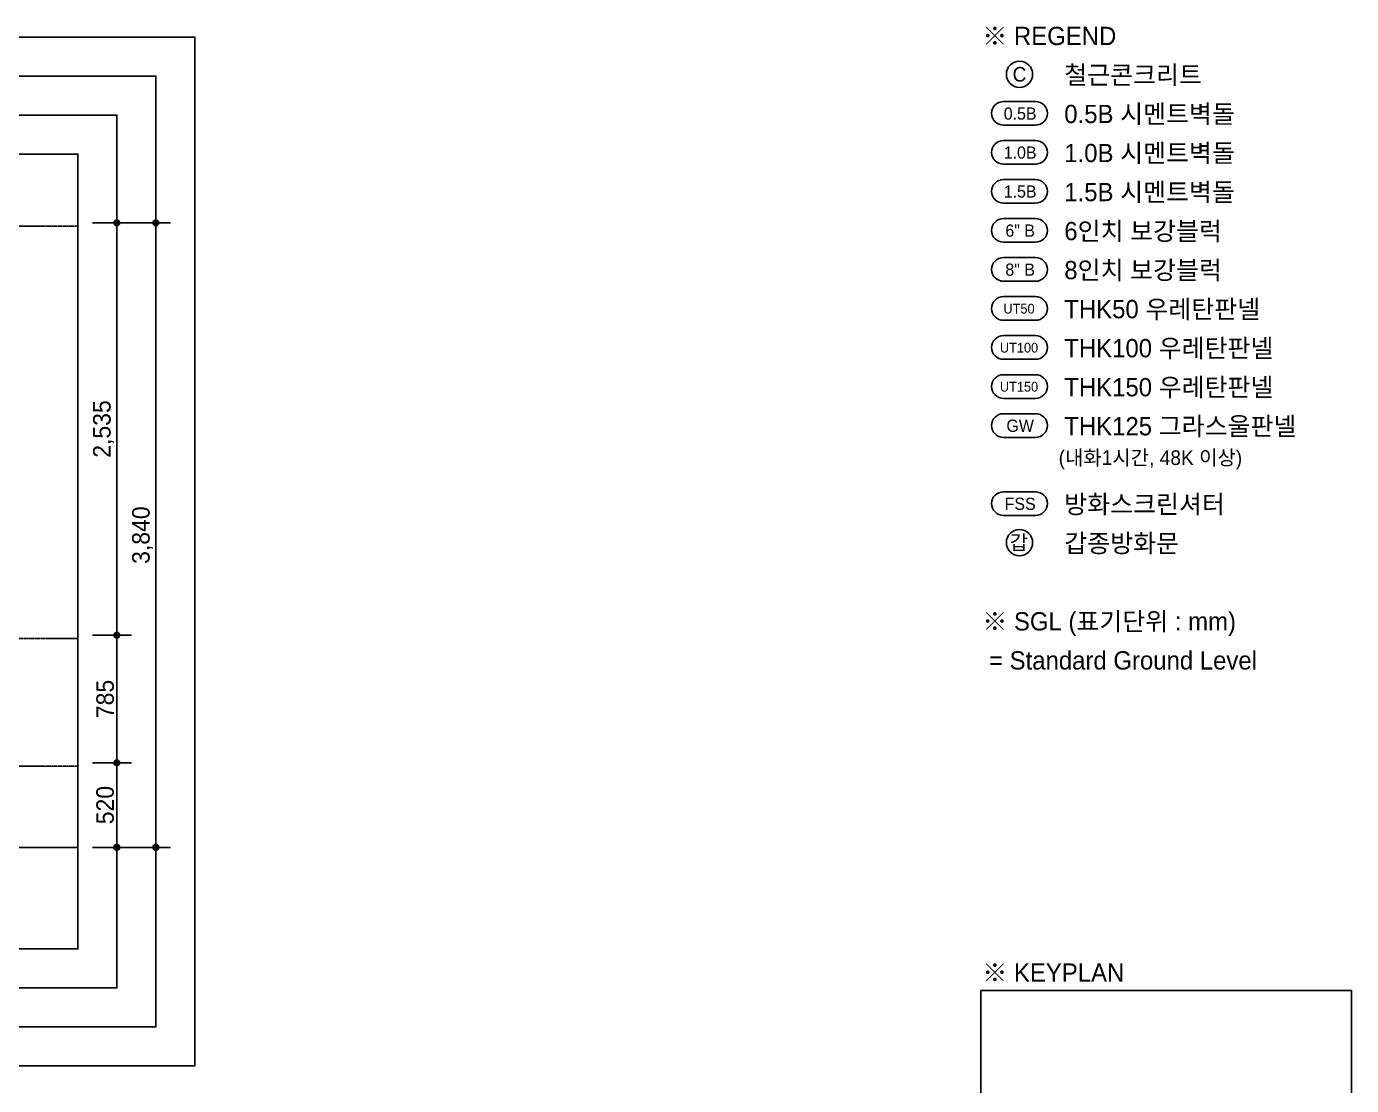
# Model space of a CAD drawing. Header units: millimetres. Extents: x 555 to 100215, y 750 to 17024.
# Drawn here: x 92064 to 100215, y 10067 to 16579 of the extents above; entities that cross this region are included whole.
import ezdxf
from ezdxf.enums import TextEntityAlignment as Align
from ezdxf.xclip import XClip

# ---------------------------------------------------------------- set-up
doc = ezdxf.new("R2010")
doc.units = ezdxf.units.MM
doc.header["$XCLIPFRAME"] = 2
doc.set_wipeout_variables(frame=1)
doc.linetypes.add('CEN', pattern=[35, 30, -2, 1, -2])
for name, color, linetype in [('$ZCDB_AUDIT_GENERATED_600D18', 7, 'Continuous'), ('4A.TEC CEN', 1, 'CEN'), ('4A.TEC CEN 보조1', 14, 'CEN'), ('4A.TEC TEXT', 7, 'Continuous'), ('4A.TEC TEXT 2', 3, 'Continuous'), ('4A.TEC 심볼', 7, 'Continuous')]:
    doc.layers.add(name, color=color, linetype=linetype)
doc.layers.add('DEFPOINT', color=135, linetype='Continuous', plot=False)
doc.styles.add('나눔고딕', font='')
doc.styles.add('돋움', font='')
doc.styles.get('나눔고딕').set_extended_font_data('Dotum')
doc.styles.get('돋움').set_extended_font_data('Dotum')
doc.dimstyles.new('DIM_600(외부치수)', dxfattribs={"dimscale": 400, "dimtxt": 3.3, "dimasz": 1, "dimexe": 2, "dimexo": 2, "dimgap": 1, "dimtad": 1, "dimdec": 0, "dimdsep": 46, "dimlunit": 6, "dimtxsty": '나눔고딕', "dimblk1": 'DIMDOT', "dimblk2": 'DIMDOT', "dimsah": 1, "dimcen": 2.5, "dimdle": 1.5, "dimclrd": 8, "dimclre": 8, "dimclrt": 3, "dimadec": 0, "dimazin": 0, "dimtfac": 1, "dimtdec": 0, "dimtix": 1, "dimtmove": 2, "dimatfit": 3, "dimldrblk": 'DIMDOT', "dimfxl": 1, "dimtvp": 1, "dimtolj": 1, "dimtzin": 0, "dimarcsym": 0})

# ---------------------------------------------------------------- blocks, each defined once
blk = doc.blocks.new('DIMDOT')
at = {"color": 0}
blk.add_line((-2, 0), (2, 0), dxfattribs=at)
for radius in [0.5, 0.25]:
    blk.add_circle((0, 0), radius, dxfattribs=at)
blk = doc.blocks.new('*D95')
at = {"layer": '$ZCDB_AUDIT_GENERATED_600D18', "color": 8, "lineweight": -2, "transparency": 16777216}
for p, q in [((92470.1, 15371.3), (92710.1, 15371.3)), ((92620.1, 12872.3), (92620.1, 15335.3)), ((92470.1, 12836.3), (92710.1, 12836.3))]:
    blk.add_line(p, q, dxfattribs=at)
at = {"layer": 'Defpoints', "color": 0, "transparency": 16777216}
for p in [(92380.1, 15371.3, -10.1), (92620.1, 15371.3), (92380.1, 12836.3, 1267.9)]:
    blk.add_point(p, dxfattribs=at)
at = {"layer": '$ZCDB_AUDIT_GENERATED_600D18', "color": 8, "lineweight": -2, "transparency": 16777216, "xscale": 36, "yscale": 36, "zscale": 36}
for p, rotation in [((92620.1, 15371.3), 90), ((92620.1, 12836.3), 270)]:
    blk.add_blockref('DIMDOT', p, dxfattribs=dict(at, rotation=rotation))
at = {"layer": '$ZCDB_AUDIT_GENERATED_600D18', "color": 3, "transparency": 16777216, "insert": (92537.7, 14103.8), "char_height": 108, "attachment_point": 5, "rotation": 90, "style": '나눔고딕'}
blk.add_mtext('\\A1;2,535', dxfattribs=at)
blk = doc.blocks.new('*D96')
at = {"layer": '$ZCDB_AUDIT_GENERATED_600D18', "color": 8, "lineweight": -2, "transparency": 16777216}
for p, q in [((92470.1, 15371.3), (92950.1, 15371.3)), ((92860.1, 11567.3), (92860.1, 15335.3)), ((92470.1, 11531.3), (92950.1, 11531.3))]:
    blk.add_line(p, q, dxfattribs=at)
at = {"layer": 'Defpoints', "color": 0, "transparency": 16777216}
for p in [(92380.1, 15371.3, 2213), (92860.1, 15371.3), (92380.1, 11531.3, 1267.9)]:
    blk.add_point(p, dxfattribs=at)
at = {"layer": '$ZCDB_AUDIT_GENERATED_600D18', "color": 8, "lineweight": -2, "transparency": 16777216, "xscale": 36, "yscale": 36, "zscale": 36}
for p, rotation in [((92860.1, 15371.3), 90), ((92860.1, 11531.3), 270)]:
    blk.add_blockref('DIMDOT', p, dxfattribs=dict(at, rotation=rotation))
at = {"layer": '$ZCDB_AUDIT_GENERATED_600D18', "color": 3, "transparency": 16777216, "insert": (92777.7, 13451.3), "char_height": 108, "attachment_point": 5, "rotation": 90, "style": '나눔고딕'}
blk.add_mtext('\\A1;3,840', dxfattribs=at)
blk = doc.blocks.new('*D97')
at = {"layer": '$ZCDB_AUDIT_GENERATED_600D18', "color": 8, "lineweight": -2, "transparency": 16777216}
for p, q in [((92470.1, 12051.3), (92710.1, 12051.3)), ((92620.1, 12015.3), (92620.1, 11567.3)), ((92470.1, 11531.3), (92710.1, 11531.3))]:
    blk.add_line(p, q, dxfattribs=at)
at = {"layer": 'Defpoints', "color": 0, "transparency": 16777216}
for p in [(92380.1, 12051.3, 1267.9), (92380.1, 11531.3), (92620.1, 11531.3)]:
    blk.add_point(p, dxfattribs=at)
at = {"layer": '$ZCDB_AUDIT_GENERATED_600D18', "color": 8, "lineweight": -2, "transparency": 16777216, "xscale": 36, "yscale": 36, "zscale": 36}
for p, rotation in [((92620.1, 12051.3), 90), ((92620.1, 11531.3), 270)]:
    blk.add_blockref('DIMDOT', p, dxfattribs=dict(at, rotation=rotation))
at = {"layer": '$ZCDB_AUDIT_GENERATED_600D18', "color": 3, "transparency": 16777216, "insert": (92548.1, 11791.3), "char_height": 108, "attachment_point": 5, "rotation": 90, "style": '나눔고딕'}
blk.add_mtext('\\A1;520', dxfattribs=at)
blk = doc.blocks.new('*D100')
at = {"layer": '$ZCDB_AUDIT_GENERATED_600D18', "color": 8, "lineweight": -2, "transparency": 16777216}
for p, q in [((92470.1, 12836.3), (92710.1, 12836.3)), ((92620.1, 12087.3), (92620.1, 12800.3)), ((92470.1, 12051.3), (92710.1, 12051.3))]:
    blk.add_line(p, q, dxfattribs=at)
at = {"layer": 'Defpoints', "color": 0, "transparency": 16777216}
for p in [(92380.1, 12836.3), (92620.1, 12836.3), (92380.1, 12051.3)]:
    blk.add_point(p, dxfattribs=at)
at = {"layer": '$ZCDB_AUDIT_GENERATED_600D18', "color": 8, "lineweight": -2, "transparency": 16777216, "xscale": 36, "yscale": 36, "zscale": 36}
for p, rotation in [((92620.1, 12836.3), 90), ((92620.1, 12051.3), 270)]:
    blk.add_blockref('DIMDOT', p, dxfattribs=dict(at, rotation=rotation))
at = {"layer": '$ZCDB_AUDIT_GENERATED_600D18', "color": 3, "transparency": 16777216, "insert": (92548.1, 12443.8), "char_height": 108, "attachment_point": 5, "rotation": 90, "style": '나눔고딕'}
blk.add_mtext('\\A1;785', dxfattribs=at)
blk = doc.blocks.new('dwgFD3B')
at = {"layer": '4A.TEC CEN', "color": 250, "ltscale": 500}
blk.add_line((49194.51, -169936.83, -3333.33), (358000, -169936.83, -3333.33), dxfattribs=at)

msp = doc.modelspace()

# ---------------------------------------------------------------- linework, layer by layer
at = {"layer": '4A.TEC CEN 보조1'}
for p, q in [((81649.96, 15351.33, -34510), (92380.23, 15351.33, -34510)), ((90785.87, 12816.33, -34510), (92380.14, 12816.33, -34510)), ((81649.96, 12031.33, -34510), (92380.23, 12031.33, -34510))]:
    msp.add_line(p, q, dxfattribs=at)
at = {"layer": '4A.TEC 심볼', "elevation": -2000}
for points in [[(98271.32, 16117.91), (98073.79, 16117.91, 1), (98073.79, 15972.47), (98271.32, 15972.47, 1)], [(98271.32, 15877.91), (98073.79, 15877.91, 1), (98073.79, 15732.47), (98271.32, 15732.47, 1)], [(98271.32, 15637.91), (98073.79, 15637.91, 1), (98073.79, 15492.47), (98271.32, 15492.47, 1)], [(98271.32, 15397.91), (98073.79, 15397.91, 1), (98073.79, 15252.47), (98271.32, 15252.47, 1)], [(98271.32, 15157.91), (98073.79, 15157.91, 1), (98073.79, 15012.47), (98271.32, 15012.47, 1)], [(98271.32, 14917.91), (98073.79, 14917.91, 1), (98073.79, 14772.47), (98271.32, 14772.47, 1)], [(98271.32, 14677.91), (98073.79, 14677.91, 1), (98073.79, 14532.47), (98271.32, 14532.47, 1)], [(98271.32, 14437.91), (98073.79, 14437.91, 1), (98073.79, 14292.47), (98271.32, 14292.47, 1)], [(98271.32, 14197.91), (98073.79, 14197.91, 1), (98073.79, 14052.47), (98271.32, 14052.47, 1)], [(98271.32, 13717.91), (98073.79, 13717.91, 1), (98073.79, 13572.47), (98271.32, 13572.47, 1)]]:
    msp.add_lwpolyline(points, format="xyb", close=True, dxfattribs=at)
at = {"layer": '4A.TEC 심볼'}
for centre in [(98172.56, 16285.19, -2000), (98172.56, 13405.19, -2000)]:
    msp.add_circle(centre, 80.8, dxfattribs=at)
at = {"layer": 'DEFPOINT'}
for points in [[(80929.86, 16514.45), (93100.14, 16514.45), (93100.14, 10186.87), (80929.86, 10186.87)], [(81169.86, 16274.45), (92860.14, 16274.45), (92860.14, 10426.87), (81169.86, 10426.87)], [(81409.86, 16034.45), (92620.14, 16034.45), (92620.14, 10666.87), (81409.86, 10666.87)], [(81649.86, 15794.45), (92380.14, 15794.45), (92380.14, 10906.87), (81649.86, 10906.87)]]:
    msp.add_lwpolyline(points, close=True, dxfattribs=at)

# ---------------------------------------------------------------- block references
ref = msp.add_blockref('dwgFD3B', (-150501.76, 181468.17, -36176.22))
XClip(ref).set_block_clipping_path([(232151.620842115, -170561.2916921312), (242881.8918935522, -165673.7214749391)])

# ---------------------------------------------------------------- texts
at = {"layer": '4A.TEC TEXT', "style": '돋움'}
for s, p in [('C', (98172.56, 16285.19, -2000)), ('갑', (98168.81, 13406.36, -2000))]:
    msp.add_text(s, height=90, dxfattribs=at).set_placement(p, align=Align.MIDDLE_CENTER)
for s, height, p in [('0.5B', 75, (98176.69, 16044.04, -2000)), ('1.0B', 75, (98176.69, 15804.04, -2000)), ('1.5B', 75, (98176.69, 15564.04, -2000)), ('6" B', 75, (98176.69, 15324.04, -2000)), ('8" B', 75, (98176.69, 15084.04, -2000)), ('UT50', 60, (98169.55, 14844.04, -2000)), ('UT100', 60, (98169.55, 14604.04, -2000)), ('UT150', 60, (98169.55, 14364.04, -2000)), ('GW', 75, (98176.69, 14124.04, -2000)), ('FSS', 75, (98176.69, 13644.04, -2000))]:
    msp.add_text(s, height=height, dxfattribs=at).set_placement(p, align=Align.MIDDLE)
at = {"layer": '4A.TEC TEXT 2', "color": 3, "style": '나눔고딕'}
for s, height, p in [('※ REGEND', 112.5, (97944.15, 16431.12, -2000)), ('철근콘크리트', 112.5, (98448.12, 16191.13, -2000)), ('0.5B 시멘트벽돌', 112.5, (98448.12, 15951.13, -2000)), ('1.0B 시멘트벽돌', 112.5, (98448.12, 15711.13, -2000)), ('1.5B 시멘트벽돌', 112.5, (98448.12, 15471.13, -2000)), ('6인치 보강블럭', 112.5, (98448.12, 15231.13, -2000)), ('8인치 보강블럭', 112.5, (98448.12, 14991.13, -2000)), ('THK50 우레탄판넬', 112.5, (98448.12, 14751.13, -2000)), ('THK100 우레탄판넬', 112.5, (98448.12, 14511.13, -2000)), ('THK150 우레탄판넬', 112.5, (98448.12, 14271.13, -2000)), ('THK125 그라스울판넬', 112.5, (98448.12, 14031.13, -2000)), ('(내화1시간, 48K 이상)', 90, (98413.26, 13855.72, -2000)), ('방화스크린셔터', 112.5, (98448.12, 13551.13, -2000)), ('갑종방화문', 112.5, (98448.12, 13311.13, -2000)), ('※ SGL (표기단위 : mm)', 112.5, (97944.15, 12831.12, -2000)), (' = Standard Ground Level', 112.5, (97944.15, 12591.12, -2000)), ('※ KEYPLAN', 112.5, (97944.15, 10671.12, -2000))]:
    msp.add_text(s, height=height, dxfattribs=at).set_placement(p, align=Align.BOTTOM_LEFT)

# ---------------------------------------------------------------- dimensions: what is measured, and where the dimension line sits
at = {"layer": '$ZCDB_AUDIT_GENERATED_600D18'}
for base, p1, p2, angle, picture, middle in [((92620.14, 15371.32, -40777.46), (92380.14, 12836.32, -39509.55), (92380.14, 15371.32, -40787.54), 270, '*D95', (92537.66, 14103.82, -40777.46)), ((92860.14, 15371.32, -40777.46), (92380.14, 11531.33, -39509.55), (92380.14, 15371.32, -38564.45), 270, '*D96', (92777.66, 13451.33, -40777.46)), ((92620.14, 12836.32, -39509.55), (92380.14, 12051.32, -39509.55), (92380.14, 12836.32, -39509.55), 270, '*D100', (92548.06, 12443.82, -39509.55)), ((92620.14, 11531.33, -40777.46), (92380.14, 12051.32, -39509.55), (92380.14, 11531.33, -40777.46), 90, '*D97', (92548.06, 11791.33, -40777.46))]:
    dim = msp.add_linear_dim(base=base, p1=p1, p2=p2, angle=angle, dimstyle='DIM_600(외부치수)', override={"dimscale": 300, "dimtxt": 0.36, "dimasz": 0.12, "dimexe": 0.3, "dimexo": 0.3, "dimgap": 0.06, "dimdec": 1, "dimblk1": 'DIMDOT', "dimblk2": 'DIMDOT', "dimdle": 0.06}, dxfattribs=at)
    dim.commit()
    dim.dimension.update_dxf_attribs({"geometry": picture, "text_midpoint": middle})

# ---------------------------------------------------------------- wipeouts: each hides what was drawn before it
msp.add_wipeout([(97935, 10650), (100215, 10650), (100215, 8730), (97935, 8730)]).dxf.layer = 'DEFPOINT'

# ---------------------------------------------------------------- next in the draw order: linework, layer by layer
msp.add_lwpolyline([(97935, 8730), (100215, 8730), (100215, 10650), (97935, 10650)], close=True)

doc.saveas('drawing.dxf')
